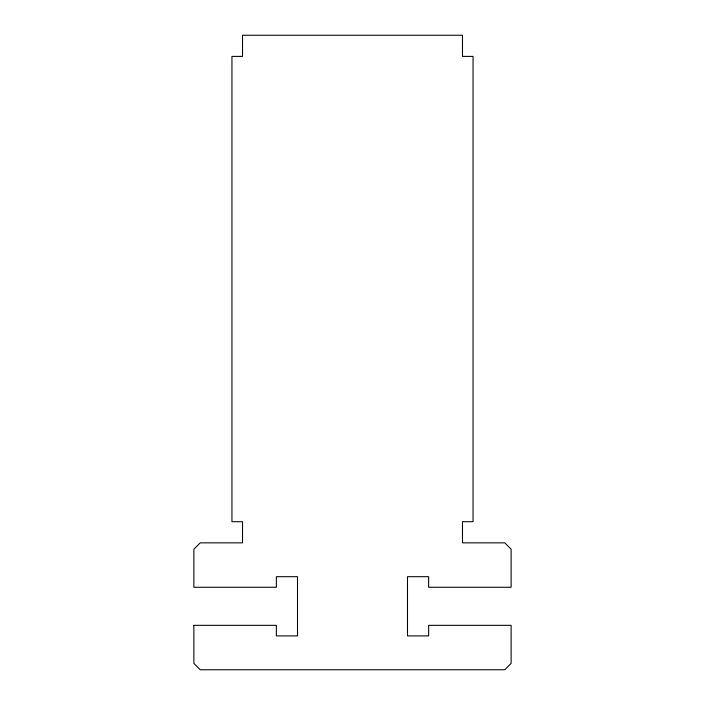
<?xml version="1.0" encoding="UTF-8"?>
<svg xmlns="http://www.w3.org/2000/svg" width="705" height="705" viewBox="0 0 705 705"><rect width="100%" height="100%" fill="white"/><g stroke="black" fill="none" stroke-linecap="round" stroke-linejoin="round"><path stroke-width="1.06" d="M193.875 625.335L193.875 663.405L200.22 669.75L504.78 669.75L511.125 663.405L511.125 625.335L428.64 625.335L428.64 635.91L407.49 635.91L407.49 576.69L428.64 576.69L428.64 587.265L511.125 587.265L511.125 549.195L504.78 542.85L462.48 542.85L462.48 521.7L473.055 521.7L473.055 56.4L462.48 56.4L462.48 35.25L242.52 35.25L242.52 56.4L231.945 56.4L231.945 521.7L242.52 521.7L242.52 542.85L200.22 542.85L193.875 549.195L193.875 587.265L276.36 587.265L276.36 576.69L297.51 576.69L297.51 635.91L276.36 635.91L276.36 625.335L193.875 625.335"/></g></svg>
